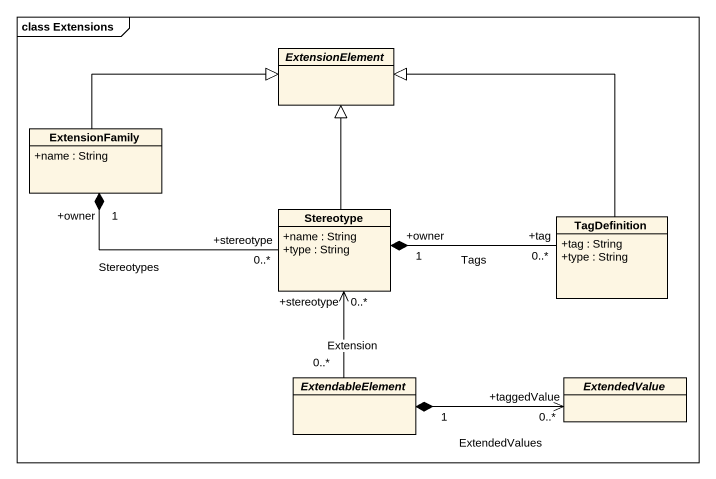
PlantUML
@startuml
mainframe class Extensions
hide circle
hide empty members
skinparam classAttributeIconSize 0
abstract class ExtensionElement
class ExtensionFamily {
  +name : String
}
class "Stereotype" as Stereotype_ {
  +name : String
  +type : String
}
class TagDefinition {
  +tag : String
  +type : String
}
abstract class ExtendableElement
abstract class ExtendedValue
ExtensionFamily -right-|> ExtensionElement
ExtensionFamily "1\n+owner" *-right- "+stereotype\n0..*" Stereotype_ : Stereotypes
Stereotype_ -up-|> ExtensionElement
Stereotype_ "1\n+owner" *-right- "+tag\n0..*" TagDefinition : Tags
Stereotype_ "+stereotype\n0..*" <-- "0..*" ExtendableElement : Extension
TagDefinition -up-|> ExtensionElement
ExtendedValue "+taggedValue\n0..*" <-left-* "1" ExtendableElement : ExtendedValues
@enduml
